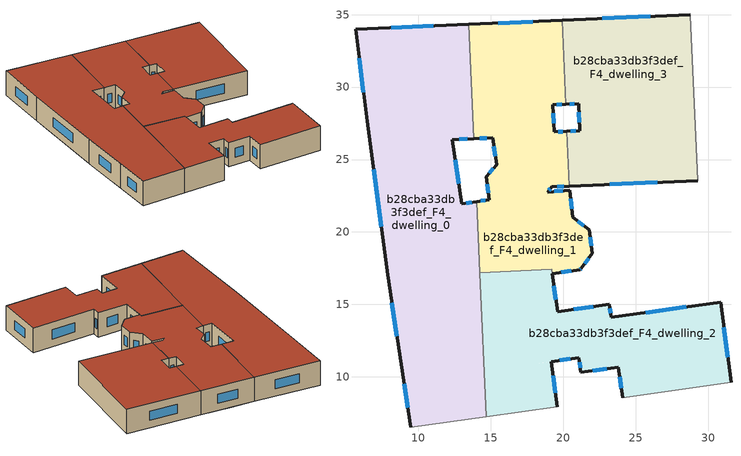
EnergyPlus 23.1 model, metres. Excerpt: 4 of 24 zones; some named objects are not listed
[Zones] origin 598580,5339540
b28cba33db3f3def_F4_dwelling_0
 floor to b28cba33db3f3def_F3_dwelling_0 (EU_floor_Construction): 14.24,16.93 14.66,7.24 9.48,6.51 8.81,10.89 8.01,16.14 z12
 floor to b28cba33db3f3def_F3_dwelling_3 (EU_floor_Construction): 13.48,34.33 13.82,26.44 12.34,26.38 12.32,26.57 6.69,25.86 6.45,27.65 5.65,33.98 z12
 floor to b28cba33db3f3def_F3_dwelling_2 (EU_floor_Construction): 12.34,26.38 12.97,21.95 14.01,22.1 14.24,16.93 8.01,16.14 7.87,17.04 6.69,25.86 12.32,26.57 z12
 wall outside (EU_wall_Construction): 13.48,34.33 5.65,33.98 6.45,27.65 7.87,17.04 8.81,10.89 9.48,6.51 / 14.01,22.1 12.97,21.95 12.34,26.38 13.82,26.44 z12:15
 wall to b28cba33db3f3def_F4_dwelling_1 (EU_wall_Construction): 13.82,26.44 13.48,34.33 / 14.23,17.2 14.01,22.1 z12:15
 wall adiabatic (EU_wall_Construction): 9.48,6.51 14.66,7.24 z12:15
 wall to b28cba33db3f3def_F4_dwelling_2 (EU_wall_Construction): 14.66,7.24 14.23,17.2 z12:15
 window (EU_Window_Construction): 6.9,24.32 7.42,20.37 / 5.9,32 6.2,29.63 / 11.03,34.22 8.11,34.09 / 12.81,26.4 13.36,26.42 / 12.78,23.34 12.54,24.99 / 13.69,22.05 13.3,22 / 9.02,9.52 9.27,7.89 / 8.16,15.12 8.51,12.82 z12.94:14.06
 roof outside (EU_roof_Construction): 14.66,7.24 14.01,22.1 12.97,21.95 12.34,26.38 13.82,26.44 13.48,34.33 5.65,33.98 6.45,27.65 7.87,17.04 8.81,10.89 9.48,6.51 z15
b28cba33db3f3def_F4_dwelling_1
 floor to b28cba33db3f3def_F3_dwelling_2 (EU_floor_Construction): 20.24,26.94 20.4,23.16 19.19,23.11 18.91,22.75 20.42,22.89 20.64,21.01 21.77,20.17 22,18.52 21.23,17.5 21.15,17.39 19.24,17.12 19.18,17.55 17.47,17.34 14.23,17.2 14.01,22.1 14.89,22.22 14.67,23.8 15.38,24.65 15.07,26.91 19.33,27.45 19.35,26.9 z12
 floor to b28cba33db3f3def_F3_dwelling_1 (EU_floor_Construction): 19.18,17.55 19.23,17.12 19.19,17.42 17.47,17.34 z12
 floor to b28cba33db3f3def_F3_dwelling_4 (EU_floor_Construction): 19.9,34.61 20.16,28.81 19.27,28.77 19.33,27.45 17.12,27.17 16.2,34.45 z12
 floor to b28cba33db3f3def_F3_dwelling_3 (EU_floor_Construction): 16.2,34.45 17.12,27.17 15.07,26.91 15.12,26.5 13.82,26.44 13.48,34.33 z12
 wall outside (EU_wall_Construction): 13.82,26.44 15.12,26.5 15.38,24.65 14.67,23.8 14.89,22.22 14.01,22.1 / 19.9,34.61 13.48,34.33 / 20.24,26.94 19.35,26.9 19.27,28.77 20.16,28.81 / 19.23,17.12 21.15,17.39 21.23,17.5 22,18.52 21.77,20.17 20.64,21.01 20.42,22.89 18.91,22.75 19.19,23.11 20.4,23.16 z12:15
 wall to b28cba33db3f3def_F4_dwelling_3 (EU_wall_Construction): 20.16,28.81 19.9,34.61 / 20.4,23.16 20.24,26.94 z12:15
 wall to b28cba33db3f3def_F4_dwelling_2 (EU_wall_Construction): 19.19,17.42 19.23,17.12 / 14.23,17.2 19.19,17.41 z12:15
 window (EU_Window_Construction): 14.61,22.19 14.29,22.14 / 14.74,23.31 14.82,22.72 / 15.16,24.39 14.89,24.07 / 15.2,25.92 15.3,25.23 / 14.23,26.46 14.72,26.48 / 17.89,34.52 15.49,34.42 / 19.55,28.78 19.88,28.8 / 19.33,27.49 19.3,28.19 / 19.96,26.93 19.63,26.91 / 19.57,23.13 20.02,23.15 / 19,22.87 19.1,23 / 19.95,22.85 19.38,22.8 / 20.57,21.6 20.49,22.3 / 21.42,20.43 20.99,20.75 / 21.93,19.03 21.84,19.65 / 21.47,17.82 21.76,18.2 / 21.18,17.43 21.21,17.47 / 19.84,17.21 20.55,17.31 z12.94:14.06
 roof outside (EU_roof_Construction): 21.23,17.5 22,18.52 21.77,20.17 20.64,21.01 20.42,22.89 18.91,22.75 19.19,23.11 20.4,23.16 20.24,26.94 19.35,26.9 19.27,28.77 20.16,28.81 19.9,34.61 13.48,34.33 13.82,26.44 15.12,26.5 15.38,24.65 14.67,23.8 14.89,22.22 14.01,22.1 14.23,17.2 19.19,17.42 19.23,17.12 21.15,17.39 z15
b28cba33db3f3def_F4_dwelling_2
 floor to b28cba33db3f3def_F3_dwelling_1 (EU_floor_Construction): 30.86,15.16 31.56,9.62 24.08,8.57 23.79,10.68 21.21,10.32 21.07,11.32 17.31,10.79 16.5,17.22 17.47,17.34 19.19,17.42 19.6,14.51 23.17,15.01 23.31,14.1 z12
 floor to b28cba33db3f3def_F3_dwelling_0 (EU_floor_Construction): 16.5,17.22 17.31,10.79 19.15,11.05 19.59,7.94 14.66,7.24 14.24,16.93 z12
 floor to b28cba33db3f3def_F3_dwelling_2 (EU_floor_Construction): 17.46,17.34 14.24,16.93 14.23,17.2 z12
 wall outside (EU_wall_Construction): 31.56,9.62 30.86,15.16 23.31,14.1 23.17,15.01 19.6,14.51 19.24,17.12 / 19.59,7.94 19.15,11.05 21.07,11.32 21.21,10.32 23.79,10.68 24.08,8.57 z12:15
 wall adiabatic (EU_wall_Construction): 24.08,8.57 31.56,9.62 / 14.66,7.24 19.59,7.94 z12:15
 window (EU_Window_Construction): 23.26,14.39 23.21,14.73 / 28.49,14.83 25.67,14.44 / 31.34,11.36 31.08,13.43 / 23.88,10.02 23.99,9.23 / 22.02,10.43 22.98,10.57 / 21.12,11.01 21.17,10.63 / 19.75,11.14 20.47,11.24 / 19.45,8.91 19.29,10.08 / 19.49,15.33 19.35,16.3 / 22.05,14.85 20.72,14.67 z12.94:14.06
 roof outside (EU_roof_Construction): 31.56,9.62 30.86,15.16 23.31,14.1 23.17,15.01 19.6,14.51 19.19,17.42 14.23,17.2 14.66,7.24 19.59,7.94 19.15,11.05 21.07,11.32 21.21,10.32 23.79,10.68 24.08,8.57 z15
b28cba33db3f3def_F4_dwelling_3
 floor to b28cba33db3f3def_F3_dwelling_4 (EU_floor_Construction): 28.76,35 28.76,34.96 29.04,28.68 21.09,27.67 21.04,28.85 20.16,28.81 19.9,34.61 z12
 floor to b28cba33db3f3def_F3_dwelling_2 (EU_floor_Construction): 29.04,28.68 29.27,23.54 20.4,23.16 20.24,26.94 21.12,26.98 21.09,27.67 z12
 wall outside (EU_wall_Construction): 20.4,23.16 29.27,23.54 / 20.16,28.81 21.04,28.85 21.12,26.98 20.24,26.94 / 28.76,35 19.9,34.61 z12:15
 wall adiabatic (EU_wall_Construction): 29.27,23.54 28.76,34.96 28.76,35 z12:15
 window (EU_Window_Construction): 23.18,23.28 26.49,23.42 / 20.85,26.97 20.52,26.95 / 21.07,28.27 21.1,27.57 / 20.43,28.82 20.76,28.84 / 25.99,34.88 22.68,34.74 z12.94:14.06
 roof outside (EU_roof_Construction): 29.27,23.54 28.76,34.96 28.76,35 19.9,34.61 20.16,28.81 21.04,28.85 21.12,26.98 20.24,26.94 20.4,23.16 z15
[Building]
EU S2 Campaign: North Axis=0; Terrain=City; Solar Distribution=FullExterior
[Site:Location]
Vienna: Latitude=48; Longitude=16.5; Time Zone=1; Elevation=183
[SizingPeriod:WeatherFileDays]
AnnualSizingPeriod: Begin Month=1; Begin Day of Month=1; End Month=12; End Day of Month=31; Day of Week for Start Day=Monday; Use Weather File Daylight Saving Period=No; Use Weather File Rain and Snow Indicators=No
[MATERIAL]
EU_InternalMass_Material: Roughness=MediumRough; Thickness=0.1; Conductivity=1; Density=1800; Specific Heat=900; Thermal Absorptance=0.9; Solar Absorptance=0.7; Visible Absorptance=0.7
[MATERIAL:NOMASS] Roughness=MediumRough; Thermal Absorptance=0.9; Solar Absorptance=0.7; Visible Absorptance=0.7
Name | Thermal Resistance
EU_wall_NoMass | 0.914258
EU_roof_NoMass | 0.954009
EU_floor_NoMass | 1.09711
[WINDOWMATERIAL:SIMPLEGLAZINGSYSTEM]
EU_Window_SimpleGlazing: UFactor=2.09642; Solar Heat Gain Coefficient=0.65; Visible Transmittance=0.65
[CONSTRUCTION]
EU_wall_Construction: EU_wall_NoMass
EU_roof_Construction: EU_roof_NoMass
EU_floor_Construction: EU_floor_NoMass
EU_Window_Construction: EU_Window_SimpleGlazing
EU_InternalMass_Construction: EU_InternalMass_Material
[ZONE] Type=1; Multiplier=1; Ceiling Height=autocalculate; Floor Area=autocalculate; Part of Total Floor Area=Yes
Name | Volume
b28cba33db3f3def_F4_dwelling_0 | 526.343
b28cba33db3f3def_F4_dwelling_1 | 323.099
b28cba33db3f3def_F4_dwelling_2 | 320.713
b28cba33db3f3def_F4_dwelling_3 | 300.206
[INTERNALMASS] Construction=EU_InternalMass_Construction
Name | Zone or ZoneList | Surface Area
b28cba33db3f3def_F4_dwelling_0_EU_InternalMass | b28cba33db3f3def_F4_dwelling_0 | 175.447
b28cba33db3f3def_F4_dwelling_1_EU_InternalMass | b28cba33db3f3def_F4_dwelling_1 | 107.7
b28cba33db3f3def_F4_dwelling_2_EU_InternalMass | b28cba33db3f3def_F4_dwelling_2 | 106.911
b28cba33db3f3def_F4_dwelling_3_EU_InternalMass | b28cba33db3f3def_F4_dwelling_3 | 100.068
[OTHEREQUIPMENT] Fuel Type=Electricity; Design Level Calculation Method=Watts/Area; Power per Zone Floor Area=1; Fraction Latent=0; Fraction Radiant=0; Fraction Lost=0; Carbon Dioxide Generation Rate=0; EndUse Subcategory=EU_Step8_InternalGains
Name | Zone or ZoneList or Space or SpaceList | Schedule
EU_Step8_InternalGain_b28cba33db3f3def_F4_dwelling_0_f000 | b28cba33db3f3def_F4_dwelling_0 | EU_Step8_GainSchedule_b28cba33db3f3def_F4_dwelling_0_f000
EU_Step8_InternalGain_b28cba33db3f3def_F4_dwelling_1_f000 | b28cba33db3f3def_F4_dwelling_1 | EU_Step8_GainSchedule_b28cba33db3f3def_F4_dwelling_1_f000
EU_Step8_InternalGain_b28cba33db3f3def_F4_dwelling_2_f000 | b28cba33db3f3def_F4_dwelling_2 | EU_Step8_GainSchedule_b28cba33db3f3def_F4_dwelling_2_f000
EU_Step8_InternalGain_b28cba33db3f3def_F4_dwelling_3_f000 | b28cba33db3f3def_F4_dwelling_3 | EU_Step8_GainSchedule_b28cba33db3f3def_F4_dwelling_3_f000
[ZONEVENTILATION:DESIGNFLOWRATE] Schedule=EU_AlwaysOn; Design Flow Rate Calculation Method=AirChanges/Hour; Air Changes per Hour=0.546891; Ventilation Type=Natural; Fan Pressure Rise=0; Fan Total Efficiency=1; Constant Term Coefficient=1; Temperature Term Coefficient=0; Velocity Term Coefficient=0; Velocity Squared Term Coefficient=0; Minimum Indoor Temperature=-100; Maximum Indoor Temperature=100; Delta Temperature=-100; Minimum Outdoor Temperature=-100; Maximum Outdoor Temperature=100; Maximum Wind Speed=40
Name | Zone or ZoneList or Space or SpaceList
EU_ConstantAir_b28cba33db3f3def_F4_dwelling_0 | b28cba33db3f3def_F4_dwelling_0
EU_ConstantAir_b28cba33db3f3def_F4_dwelling_1 | b28cba33db3f3def_F4_dwelling_1
EU_ConstantAir_b28cba33db3f3def_F4_dwelling_2 | b28cba33db3f3def_F4_dwelling_2
EU_ConstantAir_b28cba33db3f3def_F4_dwelling_3 | b28cba33db3f3def_F4_dwelling_3
[HVACTEMPLATE:ZONE:IDEALLOADSAIRSYSTEM] System Availability Schedule=EU_AlwaysOn; Maximum Heating Supply Air Temperature=50; Minimum Cooling Supply Air Temperature=13; Maximum Heating Supply Air Humidity Ratio=0.0156; Minimum Cooling Supply Air Humidity Ratio=0.0077; Heating Limit=NoLimit; Cooling Limit=NoLimit; Heating Availability Schedule=EU_AlwaysOn; Cooling Availability Schedule=EU_CoolingOff; Dehumidification Control Type=ConstantSensibleHeatRatio; Cooling Sensible Heat Ratio=0.7; Dehumidification Setpoint=60; Humidification Control Type=None; Humidification Setpoint=30; Outdoor Air Method=None; Outdoor Air Flow Rate per Person=0.00944; Outdoor Air Flow Rate per Zone Floor Area=0; Outdoor Air Flow Rate per Zone=0; Demand Controlled Ventilation Type=None; Outdoor Air Economizer Type=NoEconomizer; Heat Recovery Type=None; Sensible Heat Recovery Effectiveness=0.7; Latent Heat Recovery Effectiveness=0.65
Name | Template Thermostat
b28cba33db3f3def_F4_dwelling_0 | EU_HeatOnly_b28cba33db3f3def_F4_dwelling_0
b28cba33db3f3def_F4_dwelling_1 | EU_HeatOnly_b28cba33db3f3def_F4_dwelling_1
b28cba33db3f3def_F4_dwelling_2 | EU_HeatOnly_b28cba33db3f3def_F4_dwelling_2
b28cba33db3f3def_F4_dwelling_3 | EU_HeatOnly_b28cba33db3f3def_F4_dwelling_3
[SIZING:ZONE] Zone Cooling Design Supply Air Temperature Input Method=SupplyAirTemperature; Zone Cooling Design Supply Air Temperature=13; Zone Heating Design Supply Air Temperature Input Method=SupplyAirTemperature; Zone Heating Design Supply Air Temperature=50; Zone Cooling Design Supply Air Humidity Ratio=0.008; Zone Heating Design Supply Air Humidity Ratio=0.008; Cooling Design Air Flow Method=DesignDay; Cooling Design Air Flow Rate=0; Cooling Minimum Air Flow per Zone Floor Area=0.000762; Cooling Minimum Air Flow=0; Cooling Minimum Air Flow Fraction=0.2; Heating Design Air Flow Method=DesignDay; Heating Design Air Flow Rate=0; Heating Maximum Air Flow per Zone Floor Area=0.002032; Heating Maximum Air Flow=0.141576; Heating Maximum Air Flow Fraction=0.3; Account for Dedicated Outdoor Air System=No; Dedicated Outdoor Air System Control Strategy=NeutralSupplyAir; Dedicated Outdoor Air Low Setpoint Temperature for Design=autosize; Dedicated Outdoor Air High Setpoint Temperature for Design=autosize; Zone Load Sizing Method=Sensible Load Only No Latent Load; Zone Latent Cooling Design Supply Air Humidity Ratio Input Method=HumidityRatioDifference; Zone Cooling Design Supply Air Humidity Ratio Difference=0.005; Zone Latent Heating Design Supply Air Humidity Ratio Input Method=HumidityRatioDifference; Zone Humidification Design Supply Air Humidity Ratio Difference=0.005
b28cba33db3f3def_F4_dwelling_0; b28cba33db3f3def_F4_dwelling_1; b28cba33db3f3def_F4_dwelling_2; b28cba33db3f3def_F4_dwelling_3
[SCHEDULE:CONSTANT]
Name | Hourly Value
EU_AlwaysOn | 1
EU_CoolingOff | 0
[SCHEDULE:FILE] Column Number=1; Rows to Skip at Top=0; Number of Hours of Data=8760; Column Separator=Comma; Interpolate to Timestep=No; Minutes per Item=60; Adjust Schedule for Daylight Savings=Yes
Name | File
EU_Step8_GainSchedule_b28cba33db3f3def_F4_dwelling_0_f000 | ../../schedules/b28cba33db3f3def/b28cba33db3f3def_F4_dwelling_0_f000_gain.csv
EU_Step8_GainSchedule_b28cba33db3f3def_F4_dwelling_1_f000 | ../../schedules/b28cba33db3f3def/b28cba33db3f3def_F4_dwelling_1_f000_gain.csv
EU_Step8_GainSchedule_b28cba33db3f3def_F4_dwelling_2_f000 | ../../schedules/b28cba33db3f3def/b28cba33db3f3def_F4_dwelling_2_f000_gain.csv
EU_Step8_GainSchedule_b28cba33db3f3def_F4_dwelling_3_f000 | ../../schedules/b28cba33db3f3def/b28cba33db3f3def_F4_dwelling_3_f000_gain.csv
